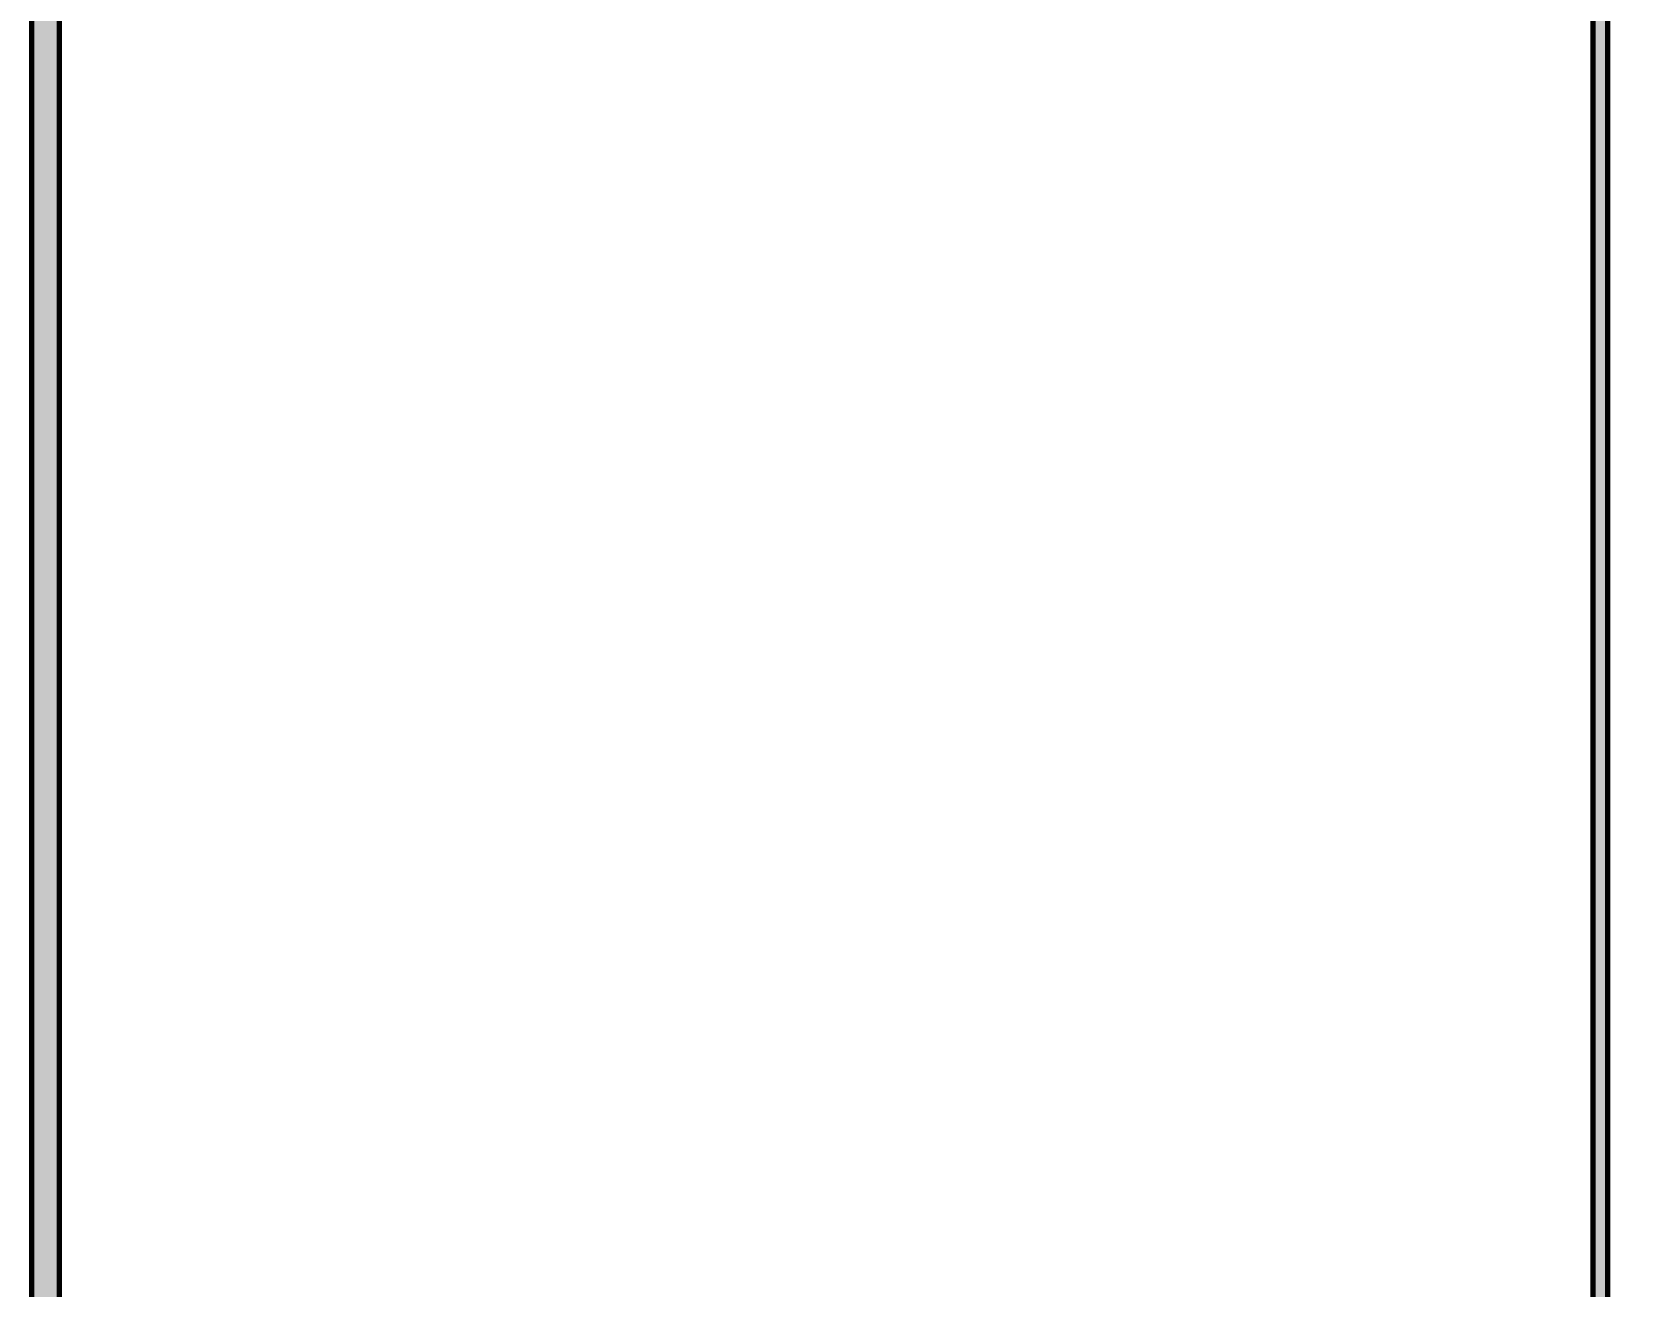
# Model space of a CAD drawing. Header units: millimetres. Extents: x 0 to 2208, y 0 to 420.
# Drawn here: x 594.58 to 638.02, y 103.32 to 137.48 of the extents above; entities that cross this region are included whole.
import ezdxf

# ---------------------------------------------------------------- set-up
doc = ezdxf.new("R2010")
doc.units = ezdxf.units.MM
for name, color, linetype, lineweight in [('01-VISIBLE', 7, 'CONTINUOUS', 70), ('04-COTA', 3, 'CONTINUOUS', 18), ('05-RAYADO', 8, 'CONTINUOUS', 18)]:
    doc.layers.add(name, color=color, linetype=linetype, lineweight=lineweight)
doc.styles.add('ISO3098', font='isocpeur.ttf')
doc.dimstyles.new('FLAMA-IRAM', dxfattribs={"dimtxt": 3.5, "dimasz": 3.5, "dimexe": 2, "dimexo": 1.5, "dimgap": 1, "dimtad": 1, "dimdec": 1, "dimtxsty": 'ISO3098', "dimblk": 'IRAM_FLECHA', "dimblk1": 'IRAM_FLECHA', "dimblk2": 'IRAM_FLECHA', "dimcen": 2.5, "dimclrd": 256, "dimclre": 256, "dimclrt": 256, "dimazin": 3, "dimtfac": 1, "dimtmove": 0, "dimatfit": 3, "dimlwd": 18, "dimlwe": 18})

# ---------------------------------------------------------------- blocks, each defined once
blk = doc.blocks.new('IRAM_FLECHA')
blk.add_solid([(0, 0), (-1, 0.125), (-1, -0.125)])

msp = doc.modelspace()

# ---------------------------------------------------------------- hatches: boundary and pattern name
at = {"layer": '05-RAYADO'}
h = msp.add_hatch(color=7, dxfattribs=at)
h.dxf.hatch_style = 1
h.paths.add_polyline_path([(594.575, 338.869), (595.325, 338.869), (595.325, 81.131), (594.575, 81.131)])
h = msp.add_hatch(color=7, dxfattribs=at)
h.dxf.hatch_style = 1
h.paths.add_polyline_path([(637.5, 305.231), (637.5, 69.731), (637.1, 69.731), (637.1, 305.231), (636.7, 307.731), (636.7, 310.731), (637.1, 310.731), (637.1, 307.731)])

# ---------------------------------------------------------------- linework, layer by layer
at = {"layer": '01-VISIBLE'}
for p, q in [((594.575, 81.131), (594.575, 338.869)), ((595.325, 81.131), (595.325, 338.869)), ((637.1, 69.731), (637.1, 305.231)), ((637.5, 69.731), (637.5, 305.231))]:
    msp.add_line(p, q, dxfattribs=at)

# ---------------------------------------------------------------- dimensions: what is measured, and where the dimension line sits
at = {"layer": '04-COTA'}
msp.add_linear_dim(base=(659.5, 69.731), p1=(637.5, 69.731), p2=(599.25, 344.269), angle=90, dimstyle='FLAMA-IRAM', override={"dimlfac": 2}, dxfattribs=at).render()

doc.saveas('drawing.dxf')
